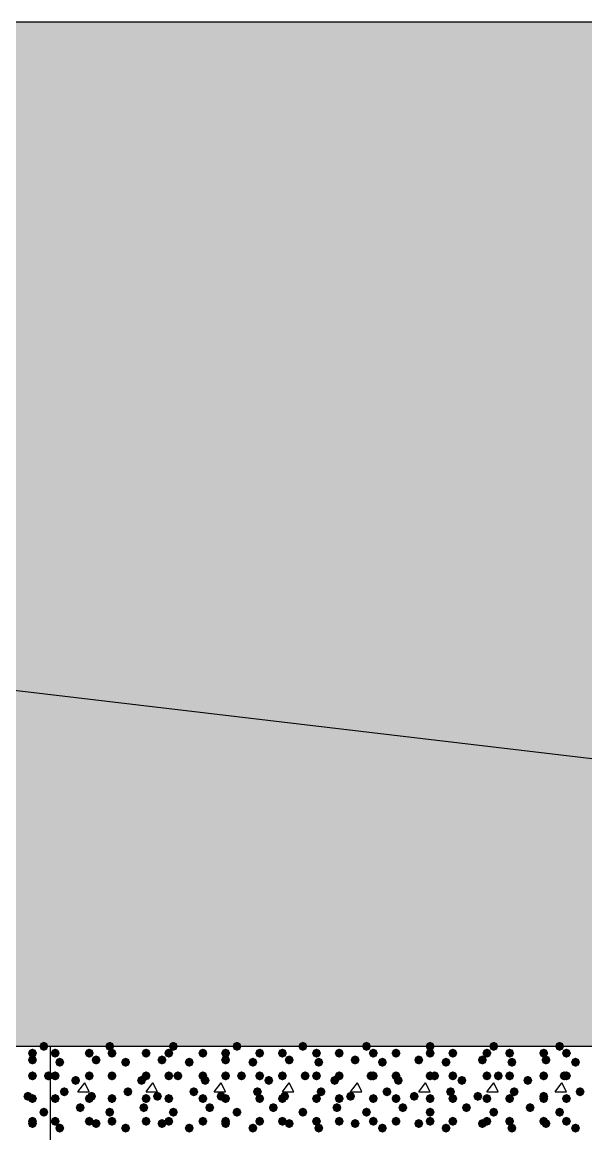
# Model space of a CAD drawing. Header units: millimetres. Extents: x 0 to 420, y 0 to 297.
# Drawn here: x 322.56 to 333.06, y 199.62 to 220.34 of the extents above; entities that cross this region are included whole.
import ezdxf

# ---------------------------------------------------------------- set-up
doc = ezdxf.new("R2010")
doc.units = ezdxf.units.MM
doc.layers.get('0').update_dxf_attribs({"linetype": 'CONTINUOUS'})

msp = doc.modelspace()

# ---------------------------------------------------------------- hatches: boundary and pattern name
at = {"true_color": 0x000008}
h = msp.add_hatch(color=0, dxfattribs=at)
h.paths.add_polyline_path([(378.544667, 220.345), (217.17, 220.345), (378.544667, 201.252667)], flags=0)
h.paths.add_polyline_path([(217.17, 220.345), (378.544667, 201.252667), (217.17, 201.252667)], flags=0)
at = {"true_color": 0x000007}
for points in [[(323.045667, 201.252667), (323.020796, 201.192871), (322.961, 201.168), (322.901204, 201.192871), (322.876333, 201.252667), (322.901204, 201.312462), (322.961, 201.337333), (323.020796, 201.312463)], [(322.834, 201.125667), (322.809129, 201.065871), (322.749333, 201.041), (322.689537, 201.065871), (322.664667, 201.125667), (322.689537, 201.185462), (322.749333, 201.210333), (322.809129, 201.185463)], [(322.834, 200.998667), (322.809129, 200.938871), (322.749333, 200.914), (322.689537, 200.938871), (322.664667, 200.998667), (322.689537, 201.058462), (322.749333, 201.083333), (322.809129, 201.058463)], [(322.834, 200.702333), (322.809129, 200.642537), (322.749333, 200.617667), (322.689537, 200.642537), (322.664667, 200.702333), (322.689537, 200.762129), (322.749333, 200.787), (322.809129, 200.762129)], [(323.130333, 200.702333), (323.105462, 200.642537), (323.045667, 200.617667), (322.985871, 200.642537), (322.961, 200.702333), (322.985871, 200.762129), (323.045667, 200.787), (323.105462, 200.762129)], [(322.749333, 200.321333), (322.724462, 200.261537), (322.664667, 200.236667), (322.604871, 200.261537), (322.58, 200.321333), (322.604871, 200.381129), (322.664667, 200.406), (322.724462, 200.381129)], [(322.834, 200.279), (322.809129, 200.219204), (322.749333, 200.194333), (322.689537, 200.219204), (322.664667, 200.279), (322.689537, 200.338796), (322.749333, 200.363667), (322.809129, 200.338796)], [(323.045667, 200.025), (323.020796, 199.965204), (322.961, 199.940333), (322.901204, 199.965204), (322.876333, 200.025), (322.901204, 200.084796), (322.961, 200.109667), (323.020796, 200.084796)], [(322.834, 199.855667), (322.809129, 199.795871), (322.749333, 199.771), (322.689537, 199.795871), (322.664667, 199.855667), (322.689537, 199.915462), (322.749333, 199.940333), (322.809129, 199.915463)], [(322.834, 199.813333), (322.809129, 199.753537), (322.749333, 199.728667), (322.689537, 199.753537), (322.664667, 199.813333), (322.689537, 199.873129), (322.749333, 199.898), (322.809129, 199.873129)]]:
    msp.add_hatch(color=0, dxfattribs=at).paths.add_polyline_path(points, flags=0)
at = {"true_color": 0x000008}
for points in [[(324.273333, 201.252667), (324.248462, 201.192871), (324.188667, 201.168), (324.128871, 201.192871), (324.104, 201.252667), (324.128871, 201.312462), (324.188667, 201.337333), (324.248462, 201.312463)], [(325.458667, 201.252667), (325.433796, 201.192871), (325.374, 201.168), (325.314204, 201.192871), (325.289333, 201.252667), (325.314204, 201.312462), (325.374, 201.337333), (325.433796, 201.312463)], [(326.644, 201.252667), (326.619129, 201.192871), (326.559333, 201.168), (326.499537, 201.192871), (326.474667, 201.252667), (326.499537, 201.312462), (326.559333, 201.337333), (326.619129, 201.312463)], [(327.871667, 201.252667), (327.846796, 201.192871), (327.787, 201.168), (327.727204, 201.192871), (327.702333, 201.252667), (327.727204, 201.312462), (327.787, 201.337333), (327.846796, 201.312463)], [(329.057, 201.252667), (329.032129, 201.192871), (328.972333, 201.168), (328.912537, 201.192871), (328.887667, 201.252667), (328.912537, 201.312462), (328.972333, 201.337333), (329.032129, 201.312463)], [(330.242333, 201.252667), (330.217462, 201.192871), (330.157667, 201.168), (330.097871, 201.192871), (330.073, 201.252667), (330.097871, 201.312462), (330.157667, 201.337333), (330.217462, 201.312463)], [(331.427667, 201.252667), (331.402796, 201.192871), (331.343, 201.168), (331.283204, 201.192871), (331.258333, 201.252667), (331.283204, 201.312462), (331.343, 201.337333), (331.402796, 201.312463)], [(332.655333, 201.252667), (332.630463, 201.192871), (332.570667, 201.168), (332.510871, 201.192871), (332.486, 201.252667), (332.510871, 201.312462), (332.570667, 201.337333), (332.630462, 201.312463)], [(323.257333, 201.125667), (323.232462, 201.065871), (323.172667, 201.041), (323.112871, 201.065871), (323.088, 201.125667), (323.112871, 201.185462), (323.172667, 201.210333), (323.232462, 201.185463)], [(323.342, 200.956333), (323.317129, 200.896537), (323.257333, 200.871667), (323.197538, 200.896537), (323.172667, 200.956333), (323.197537, 201.016129), (323.257333, 201.041), (323.317129, 201.016129)], [(323.892333, 201.125667), (323.867462, 201.065871), (323.807667, 201.041), (323.747871, 201.065871), (323.723, 201.125667), (323.747871, 201.185462), (323.807667, 201.210333), (323.867462, 201.185463)], [(324.019333, 200.998667), (323.994462, 200.938871), (323.934667, 200.914), (323.874871, 200.938871), (323.85, 200.998667), (323.874871, 201.058462), (323.934667, 201.083333), (323.994462, 201.058463)], [(324.315667, 201.125667), (324.290796, 201.065871), (324.231, 201.041), (324.171204, 201.065871), (324.146333, 201.125667), (324.171204, 201.185462), (324.231, 201.210333), (324.290796, 201.185463)], [(324.569667, 200.956333), (324.544796, 200.896537), (324.485, 200.871667), (324.425204, 200.896537), (324.400333, 200.956333), (324.425204, 201.016129), (324.485, 201.041), (324.544796, 201.016129)], [(324.950667, 201.125667), (324.925796, 201.065871), (324.866, 201.041), (324.806204, 201.065871), (324.781333, 201.125667), (324.806204, 201.185462), (324.866, 201.210333), (324.925796, 201.185463)], [(325.247, 200.998667), (325.222129, 200.938871), (325.162333, 200.914), (325.102538, 200.938871), (325.077667, 200.998667), (325.102537, 201.058462), (325.162333, 201.083333), (325.222129, 201.058463)], [(325.374, 201.125667), (325.349129, 201.065871), (325.289333, 201.041), (325.229537, 201.065871), (325.204667, 201.125667), (325.229537, 201.185462), (325.289333, 201.210333), (325.349129, 201.185463)], [(325.755, 200.956333), (325.730129, 200.896537), (325.670333, 200.871667), (325.610537, 200.896537), (325.585667, 200.956333), (325.610537, 201.016129), (325.670333, 201.041), (325.730129, 201.016129)], [(326.009, 201.125667), (325.984129, 201.065871), (325.924333, 201.041), (325.864537, 201.065871), (325.839667, 201.125667), (325.864537, 201.185462), (325.924333, 201.210333), (325.984129, 201.185463)], [(326.432333, 201.125667), (326.407462, 201.065871), (326.347667, 201.041), (326.287871, 201.065871), (326.263, 201.125667), (326.287871, 201.185462), (326.347667, 201.210333), (326.407462, 201.185463)], [(326.432333, 200.998667), (326.407462, 200.938871), (326.347667, 200.914), (326.287871, 200.938871), (326.263, 200.998667), (326.287871, 201.058462), (326.347667, 201.083333), (326.407462, 201.058463)], [(326.940333, 200.956333), (326.915462, 200.896537), (326.855667, 200.871667), (326.795871, 200.896537), (326.771, 200.956333), (326.795871, 201.016129), (326.855667, 201.041), (326.915462, 201.016129)], [(327.067333, 201.125667), (327.042462, 201.065871), (326.982667, 201.041), (326.922871, 201.065871), (326.898, 201.125667), (326.922871, 201.185462), (326.982667, 201.210333), (327.042462, 201.185463)], [(327.490667, 201.125667), (327.465796, 201.065871), (327.406, 201.041), (327.346204, 201.065871), (327.321333, 201.125667), (327.346204, 201.185462), (327.406, 201.210333), (327.465796, 201.185463)], [(327.617667, 200.998667), (327.592796, 200.938871), (327.533, 200.914), (327.473204, 200.938871), (327.448333, 200.998667), (327.473204, 201.058462), (327.533, 201.083333), (327.592796, 201.058463)], [(328.125667, 201.125667), (328.100796, 201.065871), (328.041, 201.041), (327.981204, 201.065871), (327.956333, 201.125667), (327.981204, 201.185462), (328.041, 201.210333), (328.100796, 201.185463)], [(328.168, 200.956333), (328.143129, 200.896537), (328.083333, 200.871667), (328.023537, 200.896537), (327.998667, 200.956333), (328.023537, 201.016129), (328.083333, 201.041), (328.143129, 201.016129)], [(328.549, 201.125667), (328.524129, 201.065871), (328.464333, 201.041), (328.404537, 201.065871), (328.379667, 201.125667), (328.404537, 201.185462), (328.464333, 201.210333), (328.524129, 201.185463)], [(328.845333, 200.998667), (328.820462, 200.938871), (328.760667, 200.914), (328.700871, 200.938871), (328.676, 200.998667), (328.700871, 201.058462), (328.760667, 201.083333), (328.820462, 201.058463)], [(329.184, 201.125667), (329.159129, 201.065871), (329.099333, 201.041), (329.039537, 201.065871), (329.014667, 201.125667), (329.039537, 201.185462), (329.099333, 201.210333), (329.159129, 201.185463)], [(329.353333, 200.956333), (329.328463, 200.896537), (329.268667, 200.871667), (329.208871, 200.896537), (329.184, 200.956333), (329.208871, 201.016129), (329.268667, 201.041), (329.328462, 201.016129)], [(329.607333, 201.125667), (329.582462, 201.065871), (329.522667, 201.041), (329.462871, 201.065871), (329.438, 201.125667), (329.462871, 201.185462), (329.522667, 201.210333), (329.582462, 201.185463)], [(330.030667, 200.998667), (330.005796, 200.938871), (329.946, 200.914), (329.886204, 200.938871), (329.861333, 200.998667), (329.886204, 201.058462), (329.946, 201.083333), (330.005796, 201.058463)], [(330.242333, 201.125667), (330.217462, 201.065871), (330.157667, 201.041), (330.097871, 201.065871), (330.073, 201.125667), (330.097871, 201.185462), (330.157667, 201.210333), (330.217462, 201.185463)], [(330.538667, 200.956333), (330.513796, 200.896537), (330.454, 200.871667), (330.394204, 200.896537), (330.369333, 200.956333), (330.394204, 201.016129), (330.454, 201.041), (330.513796, 201.016129)], [(330.665667, 201.125667), (330.640796, 201.065871), (330.581, 201.041), (330.521204, 201.065871), (330.496333, 201.125667), (330.521204, 201.185462), (330.581, 201.210333), (330.640796, 201.185463)], [(331.216, 200.998667), (331.191129, 200.938871), (331.131333, 200.914), (331.071537, 200.938871), (331.046667, 200.998667), (331.071537, 201.058462), (331.131333, 201.083333), (331.191129, 201.058463)], [(331.300667, 201.125667), (331.275796, 201.065871), (331.216, 201.041), (331.156204, 201.065871), (331.131333, 201.125667), (331.156204, 201.185462), (331.216, 201.210333), (331.275796, 201.185463)], [(331.724, 201.125667), (331.699129, 201.065871), (331.639333, 201.041), (331.579538, 201.065871), (331.554667, 201.125667), (331.579537, 201.185462), (331.639333, 201.210333), (331.699129, 201.185463)], [(331.766333, 200.956333), (331.741463, 200.896537), (331.681667, 200.871667), (331.621871, 200.896537), (331.597, 200.956333), (331.621871, 201.016129), (331.681667, 201.041), (331.741462, 201.016129)], [(332.359, 201.125667), (332.334129, 201.065871), (332.274333, 201.041), (332.214538, 201.065871), (332.189667, 201.125667), (332.214537, 201.185462), (332.274333, 201.210333), (332.334129, 201.185463)], [(332.401333, 200.998667), (332.376463, 200.938871), (332.316667, 200.914), (332.256871, 200.938871), (332.232, 200.998667), (332.256871, 201.058462), (332.316667, 201.083333), (332.376462, 201.058463)], [(332.782333, 201.125667), (332.757462, 201.065871), (332.697667, 201.041), (332.637871, 201.065871), (332.613, 201.125667), (332.637871, 201.185462), (332.697667, 201.210333), (332.757462, 201.185463)], [(332.951667, 200.956333), (332.926796, 200.896537), (332.867, 200.871667), (332.807204, 200.896537), (332.782333, 200.956333), (332.807204, 201.016129), (332.867, 201.041), (332.926796, 201.016129)], [(323.257333, 200.702333), (323.232462, 200.642537), (323.172667, 200.617667), (323.112871, 200.642537), (323.088, 200.702333), (323.112871, 200.762129), (323.172667, 200.787), (323.232462, 200.762129)], [(323.638333, 200.617667), (323.613462, 200.557871), (323.553667, 200.533), (323.493871, 200.557871), (323.469, 200.617667), (323.493871, 200.677462), (323.553667, 200.702333), (323.613462, 200.677463)], [(323.892333, 200.702333), (323.867462, 200.642537), (323.807667, 200.617667), (323.747871, 200.642537), (323.723, 200.702333), (323.747871, 200.762129), (323.807667, 200.787), (323.867462, 200.762129)], [(324.315667, 200.702333), (324.290796, 200.642537), (324.231, 200.617667), (324.171204, 200.642537), (324.146333, 200.702333), (324.171204, 200.762129), (324.231, 200.787), (324.290796, 200.762129)], [(324.315667, 200.702333), (324.290796, 200.642537), (324.231, 200.617667), (324.171204, 200.642537), (324.146333, 200.702333), (324.171204, 200.762129), (324.231, 200.787), (324.290796, 200.762129)], [(324.866, 200.617667), (324.841129, 200.557871), (324.781333, 200.533), (324.721537, 200.557871), (324.696667, 200.617667), (324.721537, 200.677462), (324.781333, 200.702333), (324.841129, 200.677463)], [(324.950667, 200.702333), (324.925796, 200.642537), (324.866, 200.617667), (324.806204, 200.642537), (324.781333, 200.702333), (324.806204, 200.762129), (324.866, 200.787), (324.925796, 200.762129)], [(325.374, 200.702333), (325.349129, 200.642537), (325.289333, 200.617667), (325.229537, 200.642537), (325.204667, 200.702333), (325.229537, 200.762129), (325.289333, 200.787), (325.349129, 200.762129)], [(325.543333, 200.702333), (325.518462, 200.642537), (325.458667, 200.617667), (325.398871, 200.642537), (325.374, 200.702333), (325.398871, 200.762129), (325.458667, 200.787), (325.518462, 200.762129)], [(326.009, 200.702333), (325.984129, 200.642537), (325.924333, 200.617667), (325.864537, 200.642537), (325.839667, 200.702333), (325.864537, 200.762129), (325.924333, 200.787), (325.984129, 200.762129)], [(326.051333, 200.617667), (326.026462, 200.557871), (325.966667, 200.533), (325.906871, 200.557871), (325.882, 200.617667), (325.906871, 200.677462), (325.966667, 200.702333), (326.026462, 200.677463)], [(326.432333, 200.702333), (326.407462, 200.642537), (326.347667, 200.617667), (326.287871, 200.642537), (326.263, 200.702333), (326.287871, 200.762129), (326.347667, 200.787), (326.407462, 200.762129)], [(326.728667, 200.702333), (326.703796, 200.642537), (326.644, 200.617667), (326.584204, 200.642537), (326.559333, 200.702333), (326.584204, 200.762129), (326.644, 200.787), (326.703796, 200.762129)], [(327.067333, 200.702333), (327.042462, 200.642537), (326.982667, 200.617667), (326.922871, 200.642537), (326.898, 200.702333), (326.922871, 200.762129), (326.982667, 200.787), (327.042462, 200.762129)], [(327.236667, 200.617667), (327.211796, 200.557871), (327.152, 200.533), (327.092204, 200.557871), (327.067333, 200.617667), (327.092204, 200.677462), (327.152, 200.702333), (327.211796, 200.677463)], [(327.490667, 200.702333), (327.465796, 200.642537), (327.406, 200.617667), (327.346204, 200.642537), (327.321333, 200.702333), (327.346204, 200.762129), (327.406, 200.787), (327.465796, 200.762129)], [(327.914, 200.702333), (327.889129, 200.642537), (327.829333, 200.617667), (327.769537, 200.642537), (327.744667, 200.702333), (327.769537, 200.762129), (327.829333, 200.787), (327.889129, 200.762129)], [(328.125667, 200.702333), (328.100796, 200.642537), (328.041, 200.617667), (327.981204, 200.642537), (327.956333, 200.702333), (327.981204, 200.762129), (328.041, 200.787), (328.100796, 200.762129)], [(328.464333, 200.617667), (328.439462, 200.557871), (328.379667, 200.533), (328.319871, 200.557871), (328.295, 200.617667), (328.319871, 200.677462), (328.379667, 200.702333), (328.439462, 200.677463)], [(328.549, 200.702333), (328.524129, 200.642537), (328.464333, 200.617667), (328.404537, 200.642537), (328.379667, 200.702333), (328.404537, 200.762129), (328.464333, 200.787), (328.524129, 200.762129)], [(329.141667, 200.702333), (329.116796, 200.642537), (329.057, 200.617667), (328.997204, 200.642537), (328.972333, 200.702333), (328.997204, 200.762129), (329.057, 200.787), (329.116796, 200.762129)], [(329.184, 200.702333), (329.159129, 200.642537), (329.099333, 200.617667), (329.039537, 200.642537), (329.014667, 200.702333), (329.039537, 200.762129), (329.099333, 200.787), (329.159129, 200.762129)], [(329.607333, 200.702333), (329.582462, 200.642537), (329.522667, 200.617667), (329.462871, 200.642537), (329.438, 200.702333), (329.462871, 200.762129), (329.522667, 200.787), (329.582462, 200.762129)], [(329.649667, 200.617667), (329.624796, 200.557871), (329.565, 200.533), (329.505204, 200.557871), (329.480333, 200.617667), (329.505204, 200.677462), (329.565, 200.702333), (329.624796, 200.677463)], [(330.242333, 200.702333), (330.217462, 200.642537), (330.157667, 200.617667), (330.097871, 200.642537), (330.073, 200.702333), (330.097871, 200.762129), (330.157667, 200.787), (330.217462, 200.762129)], [(330.327, 200.702333), (330.302129, 200.642537), (330.242333, 200.617667), (330.182538, 200.642537), (330.157667, 200.702333), (330.182537, 200.762129), (330.242333, 200.787), (330.302129, 200.762129)], [(330.665667, 200.702333), (330.640796, 200.642537), (330.581, 200.617667), (330.521204, 200.642537), (330.496333, 200.702333), (330.521204, 200.762129), (330.581, 200.787), (330.640796, 200.762129)], [(330.835, 200.617667), (330.810129, 200.557871), (330.750333, 200.533), (330.690538, 200.557871), (330.665667, 200.617667), (330.690537, 200.677462), (330.750333, 200.702333), (330.810129, 200.677463)], [(331.300667, 200.702333), (331.275796, 200.642537), (331.216, 200.617667), (331.156204, 200.642537), (331.131333, 200.702333), (331.156204, 200.762129), (331.216, 200.787), (331.275796, 200.762129)], [(331.512333, 200.702333), (331.487462, 200.642537), (331.427667, 200.617667), (331.367871, 200.642537), (331.343, 200.702333), (331.367871, 200.762129), (331.427667, 200.787), (331.487462, 200.762129)], [(331.724, 200.702333), (331.699129, 200.642537), (331.639333, 200.617667), (331.579538, 200.642537), (331.554667, 200.702333), (331.579537, 200.762129), (331.639333, 200.787), (331.699129, 200.762129)], [(332.062667, 200.617667), (332.037796, 200.557871), (331.978, 200.533), (331.918204, 200.557871), (331.893333, 200.617667), (331.918204, 200.677462), (331.978, 200.702333), (332.037796, 200.677463)], [(332.359, 200.702333), (332.334129, 200.642537), (332.274333, 200.617667), (332.214538, 200.642537), (332.189667, 200.702333), (332.214537, 200.762129), (332.274333, 200.787), (332.334129, 200.762129)], [(332.74, 200.702333), (332.715129, 200.642537), (332.655333, 200.617667), (332.595537, 200.642537), (332.570667, 200.702333), (332.595537, 200.762129), (332.655333, 200.787), (332.715129, 200.762129)], [(332.782333, 200.702333), (332.757462, 200.642537), (332.697667, 200.617667), (332.637871, 200.642537), (332.613, 200.702333), (332.637871, 200.762129), (332.697667, 200.787), (332.757462, 200.762129)], [(323.426667, 200.406), (323.401796, 200.346204), (323.342, 200.321333), (323.282204, 200.346204), (323.257333, 200.406), (323.282204, 200.465796), (323.342, 200.490667), (323.401796, 200.465796)], [(323.934667, 200.321333), (323.909796, 200.261537), (323.85, 200.236667), (323.790204, 200.261537), (323.765333, 200.321333), (323.790204, 200.381129), (323.85, 200.406), (323.909796, 200.381129)], [(324.612, 200.406), (324.587129, 200.346204), (324.527333, 200.321333), (324.467538, 200.346204), (324.442667, 200.406), (324.467537, 200.465796), (324.527333, 200.490667), (324.587129, 200.465796)], [(325.162333, 200.321333), (325.137462, 200.261537), (325.077667, 200.236667), (325.017871, 200.261537), (324.993, 200.321333), (325.017871, 200.381129), (325.077667, 200.406), (325.137462, 200.381129)], [(325.839667, 200.406), (325.814796, 200.346204), (325.755, 200.321333), (325.695204, 200.346204), (325.670333, 200.406), (325.695204, 200.465796), (325.755, 200.490667), (325.814796, 200.465796)], [(326.347667, 200.321333), (326.322796, 200.261537), (326.263, 200.236667), (326.203204, 200.261537), (326.178333, 200.321333), (326.203204, 200.381129), (326.263, 200.406), (326.322796, 200.381129)], [(327.025, 200.406), (327.000129, 200.346204), (326.940333, 200.321333), (326.880538, 200.346204), (326.855667, 200.406), (326.880537, 200.465796), (326.940333, 200.490667), (327.000129, 200.465796)], [(327.533, 200.321333), (327.508129, 200.261537), (327.448333, 200.236667), (327.388537, 200.261537), (327.363667, 200.321333), (327.388537, 200.381129), (327.448333, 200.406), (327.508129, 200.381129)], [(328.210333, 200.406), (328.185462, 200.346204), (328.125667, 200.321333), (328.065871, 200.346204), (328.041, 200.406), (328.065871, 200.465796), (328.125667, 200.490667), (328.185462, 200.465796)], [(328.760667, 200.321333), (328.735796, 200.261537), (328.676, 200.236667), (328.616204, 200.261537), (328.591333, 200.321333), (328.616204, 200.381129), (328.676, 200.406), (328.735796, 200.381129)], [(329.438, 200.406), (329.413129, 200.346204), (329.353333, 200.321333), (329.293537, 200.346204), (329.268667, 200.406), (329.293537, 200.465796), (329.353333, 200.490667), (329.413129, 200.465796)], [(329.946, 200.321333), (329.921129, 200.261537), (329.861333, 200.236667), (329.801537, 200.261537), (329.776667, 200.321333), (329.801537, 200.381129), (329.861333, 200.406), (329.921129, 200.381129)], [(330.623333, 200.406), (330.598462, 200.346204), (330.538667, 200.321333), (330.478871, 200.346204), (330.454, 200.406), (330.478871, 200.465796), (330.538667, 200.490667), (330.598462, 200.465796)], [(331.131333, 200.321333), (331.106462, 200.261537), (331.046667, 200.236667), (330.986871, 200.261537), (330.962, 200.321333), (330.986871, 200.381129), (331.046667, 200.406), (331.106462, 200.381129)], [(331.808667, 200.406), (331.783796, 200.346204), (331.724, 200.321333), (331.664204, 200.346204), (331.639333, 200.406), (331.664204, 200.465796), (331.724, 200.490667), (331.783796, 200.465796)], [(332.359, 200.321333), (332.334129, 200.261537), (332.274333, 200.236667), (332.214538, 200.261537), (332.189667, 200.321333), (332.214537, 200.381129), (332.274333, 200.406), (332.334129, 200.381129)], [(333.036333, 200.406), (333.011462, 200.346204), (332.951667, 200.321333), (332.891871, 200.346204), (332.867, 200.406), (332.891871, 200.465796), (332.951667, 200.490667), (333.011462, 200.465796)], [(323.257333, 200.279), (323.232462, 200.219204), (323.172667, 200.194333), (323.112871, 200.219204), (323.088, 200.279), (323.112871, 200.338796), (323.172667, 200.363667), (323.232462, 200.338796)], [(323.723, 200.109667), (323.698129, 200.049871), (323.638333, 200.025), (323.578538, 200.049871), (323.553667, 200.109667), (323.578537, 200.169462), (323.638333, 200.194333), (323.698129, 200.169463)], [(323.892333, 200.279), (323.867462, 200.219204), (323.807667, 200.194333), (323.747871, 200.219204), (323.723, 200.279), (323.747871, 200.338796), (323.807667, 200.363667), (323.867462, 200.338796)], [(324.315667, 200.279), (324.290796, 200.219204), (324.231, 200.194333), (324.171204, 200.219204), (324.146333, 200.279), (324.171204, 200.338796), (324.231, 200.363667), (324.290796, 200.338796)], [(324.908333, 200.109667), (324.883462, 200.049871), (324.823667, 200.025), (324.763871, 200.049871), (324.739, 200.109667), (324.763871, 200.169462), (324.823667, 200.194333), (324.883462, 200.169463)], [(324.950667, 200.279), (324.925796, 200.219204), (324.866, 200.194333), (324.806204, 200.219204), (324.781333, 200.279), (324.806204, 200.338796), (324.866, 200.363667), (324.925796, 200.338796)], [(325.374, 200.279), (325.349129, 200.219204), (325.289333, 200.194333), (325.229537, 200.219204), (325.204667, 200.279), (325.229537, 200.338796), (325.289333, 200.363667), (325.349129, 200.338796)], [(326.009, 200.279), (325.984129, 200.219204), (325.924333, 200.194333), (325.864537, 200.219204), (325.839667, 200.279), (325.864537, 200.338796), (325.924333, 200.363667), (325.984129, 200.338796)], [(326.136, 200.109667), (326.111129, 200.049871), (326.051333, 200.025), (325.991537, 200.049871), (325.966667, 200.109667), (325.991537, 200.169462), (326.051333, 200.194333), (326.111129, 200.169463)], [(326.432333, 200.279), (326.407462, 200.219204), (326.347667, 200.194333), (326.287871, 200.219204), (326.263, 200.279), (326.287871, 200.338796), (326.347667, 200.363667), (326.407462, 200.338796)], [(327.067333, 200.279), (327.042462, 200.219204), (326.982667, 200.194333), (326.922871, 200.219204), (326.898, 200.279), (326.922871, 200.338796), (326.982667, 200.363667), (327.042462, 200.338796)], [(327.321333, 200.109667), (327.296462, 200.049871), (327.236667, 200.025), (327.176871, 200.049871), (327.152, 200.109667), (327.176871, 200.169462), (327.236667, 200.194333), (327.296462, 200.169463)], [(327.490667, 200.279), (327.465796, 200.219204), (327.406, 200.194333), (327.346204, 200.219204), (327.321333, 200.279), (327.346204, 200.338796), (327.406, 200.363667), (327.465796, 200.338796)], [(328.125667, 200.279), (328.100796, 200.219204), (328.041, 200.194333), (327.981204, 200.219204), (327.956333, 200.279), (327.981204, 200.338796), (328.041, 200.363667), (328.100796, 200.338796)], [(328.506667, 200.109667), (328.481796, 200.049871), (328.422, 200.025), (328.362204, 200.049871), (328.337333, 200.109667), (328.362204, 200.169462), (328.422, 200.194333), (328.481796, 200.169463)], [(328.549, 200.279), (328.524129, 200.219204), (328.464333, 200.194333), (328.404537, 200.219204), (328.379667, 200.279), (328.404537, 200.338796), (328.464333, 200.363667), (328.524129, 200.338796)], [(329.184, 200.279), (329.159129, 200.219204), (329.099333, 200.194333), (329.039537, 200.219204), (329.014667, 200.279), (329.039537, 200.338796), (329.099333, 200.363667), (329.159129, 200.338796)], [(329.607333, 200.279), (329.582462, 200.219204), (329.522667, 200.194333), (329.462871, 200.219204), (329.438, 200.279), (329.462871, 200.338796), (329.522667, 200.363667), (329.582462, 200.338796)], [(329.734333, 200.109667), (329.709462, 200.049871), (329.649667, 200.025), (329.589871, 200.049871), (329.565, 200.109667), (329.589871, 200.169462), (329.649667, 200.194333), (329.709462, 200.169463)], [(330.242333, 200.279), (330.217462, 200.219204), (330.157667, 200.194333), (330.097871, 200.219204), (330.073, 200.279), (330.097871, 200.338796), (330.157667, 200.363667), (330.217462, 200.338796)], [(330.665667, 200.279), (330.640796, 200.219204), (330.581, 200.194333), (330.521204, 200.219204), (330.496333, 200.279), (330.521204, 200.338796), (330.581, 200.363667), (330.640796, 200.338796)], [(330.919667, 200.109667), (330.894796, 200.049871), (330.835, 200.025), (330.775204, 200.049871), (330.750333, 200.109667), (330.775204, 200.169462), (330.835, 200.194333), (330.894796, 200.169463)], [(331.300667, 200.279), (331.275796, 200.219204), (331.216, 200.194333), (331.156204, 200.219204), (331.131333, 200.279), (331.156204, 200.338796), (331.216, 200.363667), (331.275796, 200.338796)], [(331.724, 200.279), (331.699129, 200.219204), (331.639333, 200.194333), (331.579538, 200.219204), (331.554667, 200.279), (331.579537, 200.338796), (331.639333, 200.363667), (331.699129, 200.338796)], [(332.105, 200.109667), (332.080129, 200.049871), (332.020333, 200.025), (331.960537, 200.049871), (331.935667, 200.109667), (331.960537, 200.169462), (332.020333, 200.194333), (332.080129, 200.169463)], [(332.359, 200.279), (332.334129, 200.219204), (332.274333, 200.194333), (332.214538, 200.219204), (332.189667, 200.279), (332.214537, 200.338796), (332.274333, 200.363667), (332.334129, 200.338796)], [(332.782333, 200.279), (332.757462, 200.219204), (332.697667, 200.194333), (332.637871, 200.219204), (332.613, 200.279), (332.637871, 200.338796), (332.697667, 200.363667), (332.757462, 200.338796)], [(324.273333, 200.025), (324.248462, 199.965204), (324.188667, 199.940333), (324.128871, 199.965204), (324.104, 200.025), (324.128871, 200.084796), (324.188667, 200.109667), (324.248462, 200.084796)], [(325.458667, 200.025), (325.433796, 199.965204), (325.374, 199.940333), (325.314204, 199.965204), (325.289333, 200.025), (325.314204, 200.084796), (325.374, 200.109667), (325.433796, 200.084796)], [(326.644, 200.025), (326.619129, 199.965204), (326.559333, 199.940333), (326.499537, 199.965204), (326.474667, 200.025), (326.499537, 200.084796), (326.559333, 200.109667), (326.619129, 200.084796)], [(327.871667, 200.025), (327.846796, 199.965204), (327.787, 199.940333), (327.727204, 199.965204), (327.702333, 200.025), (327.727204, 200.084796), (327.787, 200.109667), (327.846796, 200.084796)], [(329.057, 200.025), (329.032129, 199.965204), (328.972333, 199.940333), (328.912537, 199.965204), (328.887667, 200.025), (328.912537, 200.084796), (328.972333, 200.109667), (329.032129, 200.084796)], [(330.242333, 200.025), (330.217462, 199.965204), (330.157667, 199.940333), (330.097871, 199.965204), (330.073, 200.025), (330.097871, 200.084796), (330.157667, 200.109667), (330.217462, 200.084796)], [(331.427667, 200.025), (331.402796, 199.965204), (331.343, 199.940333), (331.283204, 199.965204), (331.258333, 200.025), (331.283204, 200.084796), (331.343, 200.109667), (331.402796, 200.084796)], [(332.655333, 200.025), (332.630463, 199.965204), (332.570667, 199.940333), (332.510871, 199.965204), (332.486, 200.025), (332.510871, 200.084796), (332.570667, 200.109667), (332.630462, 200.084796)], [(323.257333, 199.855667), (323.232462, 199.795871), (323.172667, 199.771), (323.112871, 199.795871), (323.088, 199.855667), (323.112871, 199.915462), (323.172667, 199.940333), (323.232462, 199.915463)], [(323.342, 199.728667), (323.317129, 199.668871), (323.257333, 199.644), (323.197538, 199.668871), (323.172667, 199.728667), (323.197537, 199.788462), (323.257333, 199.813333), (323.317129, 199.788463)], [(323.892333, 199.855667), (323.867462, 199.795871), (323.807667, 199.771), (323.747871, 199.795871), (323.723, 199.855667), (323.747871, 199.915462), (323.807667, 199.940333), (323.867462, 199.915463)], [(324.019333, 199.813333), (323.994462, 199.753537), (323.934667, 199.728667), (323.874871, 199.753537), (323.85, 199.813333), (323.874871, 199.873129), (323.934667, 199.898), (323.994462, 199.873129)], [(324.315667, 199.855667), (324.290796, 199.795871), (324.231, 199.771), (324.171204, 199.795871), (324.146333, 199.855667), (324.171204, 199.915462), (324.231, 199.940333), (324.290796, 199.915463)], [(324.569667, 199.728667), (324.544796, 199.668871), (324.485, 199.644), (324.425204, 199.668871), (324.400333, 199.728667), (324.425204, 199.788462), (324.485, 199.813333), (324.544796, 199.788463)], [(324.950667, 199.855667), (324.925796, 199.795871), (324.866, 199.771), (324.806204, 199.795871), (324.781333, 199.855667), (324.806204, 199.915462), (324.866, 199.940333), (324.925796, 199.915463)], [(325.247, 199.813333), (325.222129, 199.753537), (325.162333, 199.728667), (325.102538, 199.753537), (325.077667, 199.813333), (325.102537, 199.873129), (325.162333, 199.898), (325.222129, 199.873129)], [(325.374, 199.855667), (325.349129, 199.795871), (325.289333, 199.771), (325.229537, 199.795871), (325.204667, 199.855667), (325.229537, 199.915462), (325.289333, 199.940333), (325.349129, 199.915463)], [(325.755, 199.728667), (325.730129, 199.668871), (325.670333, 199.644), (325.610537, 199.668871), (325.585667, 199.728667), (325.610537, 199.788462), (325.670333, 199.813333), (325.730129, 199.788463)], [(326.009, 199.855667), (325.984129, 199.795871), (325.924333, 199.771), (325.864537, 199.795871), (325.839667, 199.855667), (325.864537, 199.915462), (325.924333, 199.940333), (325.984129, 199.915463)], [(326.432333, 199.855667), (326.407462, 199.795871), (326.347667, 199.771), (326.287871, 199.795871), (326.263, 199.855667), (326.287871, 199.915462), (326.347667, 199.940333), (326.407462, 199.915463)], [(326.432333, 199.813333), (326.407462, 199.753537), (326.347667, 199.728667), (326.287871, 199.753537), (326.263, 199.813333), (326.287871, 199.873129), (326.347667, 199.898), (326.407462, 199.873129)], [(326.940333, 199.728667), (326.915462, 199.668871), (326.855667, 199.644), (326.795871, 199.668871), (326.771, 199.728667), (326.795871, 199.788462), (326.855667, 199.813333), (326.915462, 199.788463)], [(327.067333, 199.855667), (327.042462, 199.795871), (326.982667, 199.771), (326.922871, 199.795871), (326.898, 199.855667), (326.922871, 199.915462), (326.982667, 199.940333), (327.042462, 199.915463)], [(327.490667, 199.855667), (327.465796, 199.795871), (327.406, 199.771), (327.346204, 199.795871), (327.321333, 199.855667), (327.346204, 199.915462), (327.406, 199.940333), (327.465796, 199.915463)], [(327.617667, 199.813333), (327.592796, 199.753537), (327.533, 199.728667), (327.473204, 199.753537), (327.448333, 199.813333), (327.473204, 199.873129), (327.533, 199.898), (327.592796, 199.873129)], [(328.125667, 199.855667), (328.100796, 199.795871), (328.041, 199.771), (327.981204, 199.795871), (327.956333, 199.855667), (327.981204, 199.915462), (328.041, 199.940333), (328.100796, 199.915463)], [(328.168, 199.728667), (328.143129, 199.668871), (328.083333, 199.644), (328.023537, 199.668871), (327.998667, 199.728667), (328.023537, 199.788462), (328.083333, 199.813333), (328.143129, 199.788463)], [(328.549, 199.855667), (328.524129, 199.795871), (328.464333, 199.771), (328.404537, 199.795871), (328.379667, 199.855667), (328.404537, 199.915462), (328.464333, 199.940333), (328.524129, 199.915463)], [(328.845333, 199.813333), (328.820462, 199.753537), (328.760667, 199.728667), (328.700871, 199.753537), (328.676, 199.813333), (328.700871, 199.873129), (328.760667, 199.898), (328.820462, 199.873129)], [(329.184, 199.855667), (329.159129, 199.795871), (329.099333, 199.771), (329.039537, 199.795871), (329.014667, 199.855667), (329.039537, 199.915462), (329.099333, 199.940333), (329.159129, 199.915463)], [(329.353333, 199.728667), (329.328463, 199.668871), (329.268667, 199.644), (329.208871, 199.668871), (329.184, 199.728667), (329.208871, 199.788462), (329.268667, 199.813333), (329.328462, 199.788463)], [(329.607333, 199.855667), (329.582462, 199.795871), (329.522667, 199.771), (329.462871, 199.795871), (329.438, 199.855667), (329.462871, 199.915462), (329.522667, 199.940333), (329.582462, 199.915463)], [(330.030667, 199.813333), (330.005796, 199.753537), (329.946, 199.728667), (329.886204, 199.753537), (329.861333, 199.813333), (329.886204, 199.873129), (329.946, 199.898), (330.005796, 199.873129)], [(330.242333, 199.855667), (330.217462, 199.795871), (330.157667, 199.771), (330.097871, 199.795871), (330.073, 199.855667), (330.097871, 199.915462), (330.157667, 199.940333), (330.217462, 199.915463)], [(330.538667, 199.728667), (330.513796, 199.668871), (330.454, 199.644), (330.394204, 199.668871), (330.369333, 199.728667), (330.394204, 199.788462), (330.454, 199.813333), (330.513796, 199.788463)], [(330.665667, 199.855667), (330.640796, 199.795871), (330.581, 199.771), (330.521204, 199.795871), (330.496333, 199.855667), (330.521204, 199.915462), (330.581, 199.940333), (330.640796, 199.915463)], [(331.216, 199.813333), (331.191129, 199.753537), (331.131333, 199.728667), (331.071537, 199.753537), (331.046667, 199.813333), (331.071537, 199.873129), (331.131333, 199.898), (331.191129, 199.873129)], [(331.300667, 199.855667), (331.275796, 199.795871), (331.216, 199.771), (331.156204, 199.795871), (331.131333, 199.855667), (331.156204, 199.915462), (331.216, 199.940333), (331.275796, 199.915463)], [(331.724, 199.855667), (331.699129, 199.795871), (331.639333, 199.771), (331.579538, 199.795871), (331.554667, 199.855667), (331.579537, 199.915462), (331.639333, 199.940333), (331.699129, 199.915463)], [(331.766333, 199.728667), (331.741463, 199.668871), (331.681667, 199.644), (331.621871, 199.668871), (331.597, 199.728667), (331.621871, 199.788462), (331.681667, 199.813333), (331.741462, 199.788463)], [(332.359, 199.855667), (332.334129, 199.795871), (332.274333, 199.771), (332.214538, 199.795871), (332.189667, 199.855667), (332.214537, 199.915462), (332.274333, 199.940333), (332.334129, 199.915463)], [(332.401333, 199.813333), (332.376463, 199.753537), (332.316667, 199.728667), (332.256871, 199.753537), (332.232, 199.813333), (332.256871, 199.873129), (332.316667, 199.898), (332.376462, 199.873129)], [(332.782333, 199.855667), (332.757462, 199.795871), (332.697667, 199.771), (332.637871, 199.795871), (332.613, 199.855667), (332.637871, 199.915462), (332.697667, 199.940333), (332.757462, 199.915463)], [(332.951667, 199.728667), (332.926796, 199.668871), (332.867, 199.644), (332.807204, 199.668871), (332.782333, 199.728667), (332.807204, 199.788462), (332.867, 199.813333), (332.926796, 199.788463)]]:
    msp.add_hatch(color=0, dxfattribs=at).paths.add_polyline_path(points, flags=0)

# ---------------------------------------------------------------- linework, layer by layer
at = {"color": 0, "true_color": 0x000007}
for points in [[(31.369, 201.252667), (31.369, 177.927), (379.603, 177.927), (379.603, 201.252667), (217.17, 201.252667), (217.17, 222.461667), (193.844333, 222.461667), (193.844333, 201.252667)], [(31.369, 201.252667), (31.369, 177.927), (379.603, 177.927), (379.603, 201.252667), (217.17, 201.252667), (217.17, 222.461667), (193.844333, 222.461667), (193.844333, 201.252667)], [(320.971333, 201.252667), (320.971333, 199.136), (323.088, 199.136), (323.088, 201.252667)]]:
    msp.add_lwpolyline(points, close=True, dxfattribs=at)
at = {"color": 0, "true_color": 0x000008}
for points in [[(378.544667, 220.345), (217.17, 220.345), (378.544667, 201.252667)], [(217.17, 220.345), (378.544667, 201.252667), (217.17, 201.252667)]]:
    msp.add_lwpolyline(points, close=True, dxfattribs=at)
at = {"color": 0, "true_color": 0x000007}
msp.add_lwpolyline([(342.180333, 201.252667), (323.088, 201.252667)], dxfattribs=at)
at = {"color": 0, "true_color": 0x000008}
for points in [[(323.596, 200.406), (323.723, 200.575333)], [(323.596, 200.406), (323.807667, 200.406)], [(323.807667, 200.406), (323.723, 200.575333)], [(324.866, 200.406), (324.993, 200.575333)], [(324.866, 200.406), (325.077667, 200.406)], [(325.077667, 200.406), (324.993, 200.575333)], [(326.136, 200.406), (326.263, 200.575333)], [(326.136, 200.406), (326.347667, 200.406)], [(326.347667, 200.406), (326.263, 200.575333)], [(327.406, 200.406), (327.533, 200.575333)], [(327.406, 200.406), (327.617667, 200.406)], [(327.617667, 200.406), (327.533, 200.575333)], [(328.676, 200.406), (328.803, 200.575333)], [(328.676, 200.406), (328.887667, 200.406)], [(328.887667, 200.406), (328.803, 200.575333)], [(329.946, 200.406), (330.073, 200.575333)], [(329.946, 200.406), (330.157667, 200.406)], [(330.157667, 200.406), (330.073, 200.575333)], [(331.216, 200.406), (331.343, 200.575333)], [(331.216, 200.406), (331.427667, 200.406)], [(331.427667, 200.406), (331.343, 200.575333)], [(332.486, 200.406), (332.613, 200.575333)], [(332.486, 200.406), (332.697667, 200.406)], [(332.697667, 200.406), (332.613, 200.575333)]]:
    msp.add_lwpolyline(points, dxfattribs=at)

doc.saveas('drawing.dxf')
